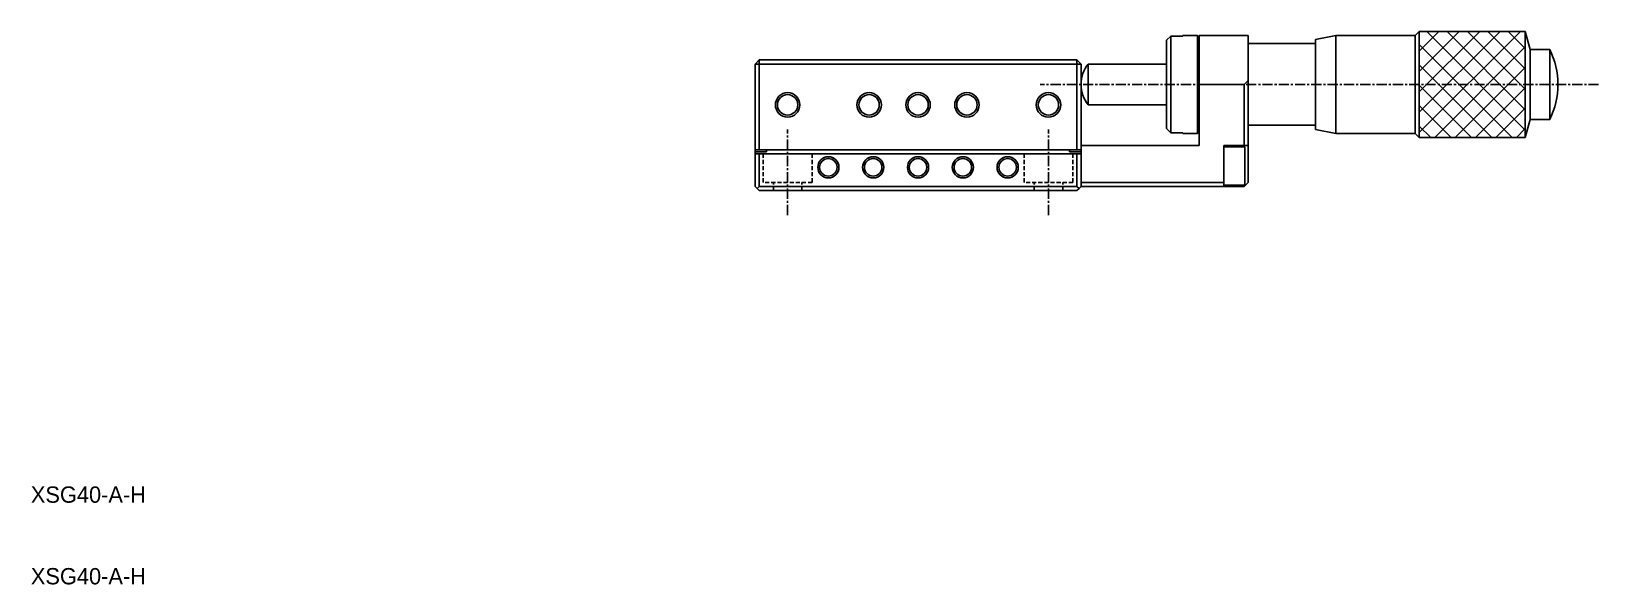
# Model space of a CAD drawing. Extents: x 10 to 365, y 10 to 240.
# Drawn here: x 10.1 to 202.3, y 10 to 77.8 of the extents above; entities that cross this region are included whole.
import ezdxf

# ---------------------------------------------------------------- set-up
doc = ezdxf.new("R2010")
doc.units = 0
doc.linetypes.add('CENTER', pattern=[2, 1.25, -0.25, 0.25, -0.25])
doc.linetypes.add('DASHED', pattern=[0.75, 0.5, -0.25])
doc.layers.get('0').update_dxf_attribs({"linetype": 'CONTINUOUS'})
doc.layers.add('CENTER', color=1, linetype='CENTER')
doc.styles.get("Standard").update_dxf_attribs({"font": 'FG教科書体NT-M'})

msp = doc.modelspace()

# ---------------------------------------------------------------- linework, layer by layer
at = {"color": 7, "linetype": 'CONTINUOUS'}
for p, q in [((149.344926, 76.658327), (149.844926, 77.16608)), ((149.844926, 77.16608), (149.844926, 65.333921)), ((149.844926, 77.16608), (151.344926, 77.16608)), ((151.344926, 77.16608), (151.344926, 77.250001)), ((153.144926, 77.250001), (151.344926, 77.250001)), ((153.144926, 65.250001), (153.144926, 77.250001)), ((153.344926, 77.050001), (153.144926, 77.250001)), ((153.344926, 71.25), (153.344926, 77.25)), ((153.344926, 77.25), (159.344926, 77.25)), ((159.344926, 77.25), (159.344926, 71.75)), ((170.094925, 77.249997), (167.594926, 76.749998)), ((170.094925, 77.249997), (170.094925, 65.250005)), ((179.84493, 77.249997), (170.094925, 77.249997)), ((180.344932, 77.75), (179.84493, 77.249997)), ((179.84493, 77.249997), (179.84493, 65.250005)), ((180.344932, 77.75), (193.344933, 77.75)), ((180.344932, 64.750001), (180.344932, 77.75)), ((193.934421, 75.550001), (193.344933, 77.75)), ((193.344933, 77.75), (193.344933, 64.750001)), ((149.344926, 65.841674), (149.344926, 76.658327)), ((167.594926, 76.250001), (159.344926, 76.250001)), ((167.594926, 76.749998), (167.594926, 65.750004)), ((193.934421, 75.550001), (193.934421, 66.950001)), ((196.344932, 75.550001), (193.934421, 75.550001)), ((196.344932, 75.55), (196.344932, 66.950001)), ((99.344926, 74.250001), (98.844926, 73.750001)), ((98.844926, 73.750001), (99.344926, 73.750001)), ((98.844926, 63.250001), (98.844926, 73.750001)), ((99.344926, 74.250001), (99.344926, 73.750001)), ((99.344926, 74.250001), (138.344926, 74.250001)), ((99.344926, 73.750001), (99.344926, 63.250001)), ((138.344926, 73.750001), (99.344926, 73.750001)), ((138.344926, 73.750001), (138.344926, 74.250001)), ((138.844926, 73.750001), (138.344926, 74.250001)), ((138.344926, 63.250001), (138.344926, 73.750001)), ((138.344926, 73.750001), (138.844926, 73.750001)), ((138.844926, 73.750001), (138.844926, 63.250001)), ((139.722435, 73.749997), (139.722435, 68.750005)), ((149.344926, 73.749997), (139.722435, 73.749997)), ((158.844926, 71.25), (153.344926, 71.25)), ((153.344926, 71.25), (153.344926, 63.75)), ((158.844926, 71.25), (159.344926, 71.75)), ((158.844926, 63.75), (158.844926, 71.25)), ((159.344926, 71.75), (159.344926, 63.75)), ((123.696089, 68.258118), (123.684826, 68.250086)), ((139.722435, 68.750005), (149.344926, 68.750005)), ((149.844926, 65.333921), (149.344926, 65.841674)), ((153.144926, 65.250001), (153.344926, 65.450001)), ((159.344926, 66.25), (167.594926, 66.25)), ((167.594926, 65.750003), (170.094925, 65.250004)), ((193.344933, 64.750001), (193.934421, 66.95)), ((193.934421, 66.95), (196.344932, 66.95)), ((153.344926, 63.75), (138.844926, 63.75)), ((151.344926, 65.333921), (149.844926, 65.333921)), ((151.344926, 65.250001), (151.344926, 65.333921)), ((151.344926, 65.250001), (153.144926, 65.250001)), ((158.844926, 63.75), (156.344926, 63.75)), ((156.344926, 59.250001), (156.344926, 63.75)), ((158.944926, 63.600001), (156.344926, 63.600001)), ((159.344926, 63.75), (158.844926, 63.75)), ((158.944926, 58.900001), (158.944926, 63.600001)), ((159.344926, 61.250001), (159.344926, 63.750001)), ((170.094925, 65.250004), (179.84493, 65.250004)), ((179.84493, 65.250004), (180.344932, 64.750001)), ((193.344933, 64.750001), (180.344932, 64.750001)), ((99.344926, 63.250001), (98.844926, 63.250001)), ((98.844926, 63.000001), (98.844926, 63.250001)), ((98.844926, 63.000001), (100.244926, 63.000001)), ((98.844926, 62.750001), (98.844926, 63.000001)), ((98.844926, 58.750001), (98.844926, 62.750001)), ((98.844926, 62.750001), (99.344926, 62.750001)), ((99.344926, 63.250001), (138.344926, 63.250001)), ((99.344926, 62.750001), (99.344926, 58.750001)), ((138.344926, 62.750001), (99.344926, 62.750001)), ((100.244926, 63.000001), (100.244926, 63.250001)), ((137.444926, 63.000001), (137.444926, 63.250001)), ((138.844926, 63.000001), (137.444926, 63.000001)), ((138.844926, 63.250001), (138.344926, 63.250001)), ((138.344926, 58.750001), (138.344926, 62.750001)), ((138.344926, 62.750001), (138.844926, 62.750001)), ((138.844926, 63.250001), (138.844926, 63.000001)), ((138.844926, 62.750001), (138.844926, 63.000001)), ((138.844926, 62.750001), (138.844926, 58.750001)), ((159.344926, 61.250001), (159.344926, 59.250001)), ((99.094926, 58.500001), (98.844926, 58.750001)), ((99.344926, 58.750001), (99.094926, 58.500001)), ((99.344926, 58.250001), (99.094926, 58.500001)), ((99.344926, 58.750001), (138.344926, 58.750001)), ((138.344926, 58.250001), (99.344926, 58.250001)), ((138.594926, 58.500001), (138.344926, 58.750001)), ((138.344926, 58.250001), (138.594926, 58.500001)), ((138.844926, 58.750001), (138.594926, 58.500001)), ((138.844926, 59.250001), (156.344926, 59.250001)), ((156.344926, 58.750001), (138.844926, 58.750001)), ((156.344926, 59.250001), (156.344926, 58.750001)), ((156.344926, 58.900001), (158.944926, 58.900001)), ((158.844926, 58.750001), (156.344926, 58.750001)), ((158.844926, 58.750001), (159.344926, 59.250001))]:
    msp.add_line(p, q, dxfattribs=at)
at = {"color": 3, "linetype": 'CONTINUOUS'}
for p, q in [((180.344932, 77.75), (180.344932, 64.750002)), ((193.344933, 77.75), (180.344932, 77.75)), ((180.344932, 75.344932), (182.75, 77.75)), ((180.344932, 72.844932), (185.25, 77.75)), ((180.344932, 70.344932), (187.75, 77.75)), ((180.344932, 67.844932), (190.25, 77.75)), ((180.344932, 65.344932), (192.75, 77.75)), ((181.25, 77.75), (193.344933, 65.655067)), ((183.75, 77.75), (193.344933, 68.155067)), ((186.25, 77.75), (193.344933, 70.655067)), ((188.75, 77.75), (193.344933, 73.155067)), ((191.25, 77.75), (193.344933, 75.655067)), ((193.344933, 77.75), (193.344933, 64.750002)), ((180.344932, 76.155068), (191.749999, 64.750001)), ((182.250001, 64.750001), (193.344933, 75.844933)), ((180.344932, 73.655068), (189.249999, 64.750001)), ((184.750001, 64.750001), (193.344933, 73.344933)), ((180.344932, 71.155068), (186.749999, 64.750001)), ((187.250001, 64.750001), (193.344933, 70.844933)), ((104.066677, 69.014242), (104.037649, 69.124049)), ((120.040654, 69.114329), (120.006597, 69.211541)), ((120.070508, 68.995861), (120.040654, 69.114329)), ((136.070508, 68.995861), (136.037649, 69.124049)), ((180.344932, 68.655068), (184.249999, 64.750001)), ((189.750001, 64.750001), (193.344933, 68.344933)), ((180.344932, 66.155068), (181.749999, 64.750001)), ((192.250001, 64.750001), (193.344933, 65.844933)), ((180.344932, 64.750001), (193.344933, 64.750001))]:
    msp.add_line(p, q, dxfattribs=at)
at = {"color": 3, "linetype": 'DASHED'}
for p, q in [((99.844926, 59.250001), (99.844926, 62.750001)), ((105.844926, 59.250001), (105.844926, 62.750001)), ((131.844926, 59.250001), (131.844926, 62.750001)), ((137.844926, 59.250001), (137.844926, 62.750001)), ((105.844926, 59.250001), (99.844926, 59.250001)), ((101.094926, 58.250001), (101.094926, 59.250001)), ((104.594926, 58.250001), (104.594926, 59.250001)), ((137.844926, 59.250001), (131.844926, 59.250001)), ((133.094926, 58.250001), (133.094926, 59.250001)), ((136.594926, 58.250001), (136.594926, 59.250001))]:
    msp.add_line(p, q, dxfattribs=at)
at = {"color": 3, "linetype": 'CONTINUOUS'}
for centre, radius in [((102.844926, 68.750001), 1.5), ((112.844926, 68.750001), 1.5), ((118.844926, 68.750001), 1.5), ((124.844926, 68.750001), 1.5), ((134.844926, 68.750001), 1.5), ((107.844926, 61.100001), 1.3), ((113.344926, 61.100001), 1.3), ((118.844926, 61.100001), 1.3), ((124.344926, 61.100001), 1.3), ((129.844926, 61.100001), 1.3)]:
    msp.add_circle(centre, radius, dxfattribs=at)
at = {"color": 7, "linetype": 'CONTINUOUS'}
for centre, radius in [((102.844926, 68.750001), 1.25), ((112.844926, 68.750001), 1.25), ((118.844926, 68.750001), 1.25), ((124.844926, 68.750001), 1.25), ((134.844926, 68.750001), 1.25), ((107.844926, 61.100001), 1.075), ((113.344926, 61.100001), 1.075), ((118.844926, 61.100001), 1.075), ((124.344926, 61.100001), 1.075), ((129.844926, 61.100001), 1.075)]:
    msp.add_circle(centre, radius, dxfattribs=at)
for centre, radius, start, end in [((187.599932, 71.25), 9.745001, 333.816209, 26.183791), ((142.844931, 71.25), 3.999997, 141.317811, 180), ((142.844931, 71.25), 3.999997, 180, 218.682189)]:
    msp.add_arc(centre, radius, start, end, dxfattribs=at)
at = {"layer": 'CENTER', "color": 1, "linetype": 'CENTER'}
for p, q in [((202.344933, 71.250001), (133.844926, 71.250001)), ((102.844926, 55.250001), (102.844926, 65.750001)), ((134.844926, 55.250001), (134.844926, 65.750001))]:
    msp.add_line(p, q, dxfattribs=at)

# ---------------------------------------------------------------- texts
at = {"color": 7, "linetype": 'CONTINUOUS'}
for p in [(10, 20), (10, 10)]:
    msp.add_text('XSG40-A-H', height=2, dxfattribs=at).set_placement(p)

doc.saveas('drawing.dxf')
